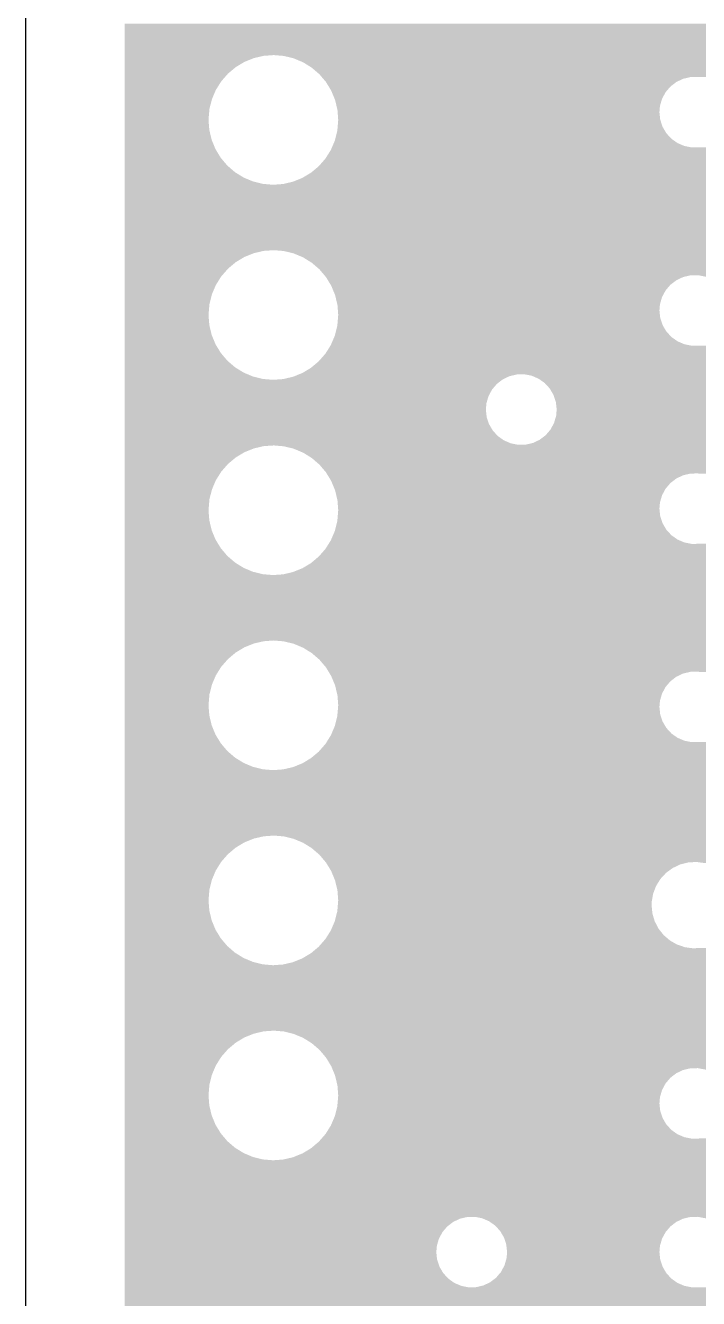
# Model space of a CAD drawing. Extents: x 295 to 953, y 10 to 290.
# Drawn here: x 522.48 to 541.44, y 144.25 to 180.13 of the extents above; entities that cross this region are included whole.
import ezdxf

# ---------------------------------------------------------------- set-up
doc = ezdxf.new("R2010")
doc.units = 0
doc.header["$LTSCALE"] = 5
doc.header["$MEASUREMENT"] = 0
doc.layers.add('PWR1', color=7, linetype='CONTINUOUS')

msp = doc.modelspace()

# ---------------------------------------------------------------- linework, layer by layer
at = {"layer": 'PWR1'}
msp.add_line((522.478, 271.397), (522.478, 75.599), dxfattribs=at)
for points in [[(525.272, 180.077), (525.272, 180.186), (570.534, 180.077), (570.534, 180.186)], [(525.272, 180.073), (525.272, 180.077), (553.787, 180.073), (553.998, 180.077)], [(525.272, 180.025), (525.272, 180.073), (553.582, 180.025), (553.787, 180.073)], [(525.272, 179.935), (525.272, 180.025), (553.391, 179.935), (553.582, 180.025)], [(525.272, 179.807), (525.272, 179.935), (553.224, 179.807), (553.391, 179.935)], [(525.272, 179.647), (525.272, 179.807), (553.087, 179.647), (553.224, 179.807)], [(525.272, 179.461), (525.272, 179.647), (552.987, 179.461), (553.087, 179.647)], [(525.272, 179.296), (525.272, 179.461), (552.939, 179.296), (552.987, 179.461)], [(525.272, 179.275), (525.272, 179.296), (529.189, 179.275), (529.474, 179.296)], [(525.272, 179.211), (525.272, 179.275), (528.911, 179.211), (529.189, 179.275)], [(525.272, 179.103), (525.272, 179.211), (528.646, 179.103), (528.911, 179.211)], [(525.272, 178.956), (525.272, 179.103), (528.402, 178.956), (528.646, 179.103)], [(529.759, 179.272), (529.474, 179.296), (552.932, 179.272), (552.939, 179.296)], [(529.812, 179.259), (529.759, 179.272), (552.928, 179.259), (552.932, 179.272)], [(530.036, 179.204), (529.812, 179.259), (552.923, 179.204), (552.928, 179.259)], [(530.299, 179.093), (530.036, 179.204), (552.913, 179.093), (552.923, 179.204)], [(530.315, 179.084), (530.299, 179.093), (552.913, 179.084), (552.913, 179.093)], [(530.542, 178.943), (530.315, 179.084), (552.928, 178.943), (552.913, 179.084)], [(525.272, 178.773), (525.272, 178.956), (528.183, 178.773), (528.402, 178.956)], [(525.272, 178.557), (525.272, 178.773), (527.995, 178.557), (528.183, 178.773)], [(530.622, 178.874), (530.542, 178.943), (552.935, 178.874), (552.928, 178.943)], [(530.759, 178.757), (530.622, 178.874), (552.973, 178.757), (552.935, 178.874)], [(530.824, 178.68), (530.759, 178.757), (552.999, 178.68), (552.973, 178.757)], [(525.272, 178.316), (525.272, 178.557), (527.843, 178.316), (527.995, 178.557)], [(530.827, 178.676), (530.824, 178.68), (541.214, 178.676), (541.425, 178.68)], [(530.868, 178.628), (530.827, 178.676), (541.009, 178.628), (541.214, 178.676)], [(530.944, 178.539), (530.868, 178.628), (540.819, 178.539), (541.009, 178.628)], [(530.944, 178.538), (530.944, 178.539), (540.818, 178.538), (540.819, 178.539)], [(531.022, 178.41), (530.944, 178.538), (540.651, 178.41), (540.818, 178.538)], [(531.092, 178.295), (531.022, 178.41), (540.552, 178.295), (540.651, 178.41)], [(541.458, 178.674), (541.425, 178.68), (553.001, 178.674), (552.999, 178.68)], [(525.272, 178.053), (525.272, 178.316), (527.731, 178.053), (527.843, 178.316)], [(525.272, 177.776), (525.272, 178.053), (527.661, 177.776), (527.731, 178.053)], [(531.111, 178.25), (531.092, 178.295), (540.514, 178.25), (540.552, 178.295)], [(531.187, 178.064), (531.111, 178.25), (540.414, 178.064), (540.514, 178.25)], [(531.201, 178.031), (531.187, 178.064), (540.404, 178.031), (540.414, 178.064)], [(531.242, 177.862), (531.201, 178.031), (540.355, 177.862), (540.404, 178.031)], [(525.272, 177.469), (525.272, 177.776), (527.635, 177.469), (527.661, 177.776)], [(531.268, 177.753), (531.242, 177.862), (540.345, 177.753), (540.355, 177.862)], [(531.273, 177.687), (531.268, 177.753), (540.34, 177.687), (540.345, 177.753)], [(531.289, 177.477), (531.273, 177.687), (540.362, 177.477), (540.34, 177.687)], [(525.272, 177.184), (525.272, 177.469), (527.658, 177.184), (527.635, 177.469)], [(531.264, 177.161), (531.274, 177.277), (540.495, 177.161), (540.428, 177.277)], [(531.274, 177.277), (531.29, 177.469), (540.428, 177.277), (540.365, 177.469)], [(531.29, 177.469), (531.289, 177.477), (540.365, 177.469), (540.362, 177.477)], [(525.272, 176.906), (525.272, 177.184), (527.724, 176.906), (527.658, 177.184)], [(531.194, 176.884), (531.208, 176.939), (540.754, 176.884), (540.677, 176.939)], [(531.208, 176.939), (531.247, 177.095), (540.677, 176.939), (540.534, 177.095)], [(531.247, 177.095), (531.264, 177.161), (540.534, 177.095), (540.495, 177.161)], [(525.272, 176.642), (525.272, 176.906), (527.833, 176.642), (527.724, 176.906)], [(525.272, 176.398), (525.272, 176.642), (527.982, 176.398), (527.833, 176.642)], [(530.93, 176.38), (531.082, 176.622), (570.534, 176.38), (570.534, 176.622)], [(531.082, 176.622), (531.112, 176.693), (570.534, 176.622), (570.534, 176.693)], [(531.112, 176.693), (531.13, 176.734), (541.249, 176.693), (541.042, 176.734)], [(531.13, 176.734), (531.165, 176.817), (541.042, 176.734), (540.849, 176.817)], [(531.165, 176.817), (531.194, 176.884), (540.849, 176.817), (540.754, 176.884)], [(541.249, 176.693), (541.46, 176.697), (570.534, 176.693), (570.534, 176.697)], [(525.272, 176.181), (525.272, 176.398), (528.166, 176.181), (527.982, 176.398)], [(530.742, 176.164), (530.93, 176.38), (570.534, 176.164), (570.534, 176.38)], [(525.272, 175.994), (525.272, 176.181), (528.383, 175.994), (528.166, 176.181)], [(525.272, 175.844), (525.272, 175.994), (528.626, 175.844), (528.383, 175.994)], [(525.272, 175.734), (525.272, 175.844), (528.889, 175.734), (528.626, 175.844)], [(530.279, 175.834), (530.524, 175.981), (570.534, 175.834), (570.534, 175.981)], [(530.524, 175.981), (530.742, 176.164), (570.534, 175.981), (570.534, 176.164)], [(525.272, 175.666), (525.272, 175.734), (529.167, 175.666), (528.889, 175.734)], [(525.272, 175.641), (525.272, 175.666), (529.451, 175.641), (529.167, 175.666)], [(525.272, 173.797), (525.272, 175.641), (570.534, 173.797), (570.534, 175.641)], [(529.451, 175.641), (529.736, 175.662), (570.534, 175.641), (570.534, 175.662)], [(529.736, 175.662), (530.014, 175.727), (570.534, 175.662), (570.534, 175.727)], [(530.014, 175.727), (530.279, 175.834), (570.534, 175.727), (570.534, 175.834)], [(525.272, 173.777), (525.272, 173.797), (529.189, 173.777), (529.474, 173.797)], [(525.272, 173.712), (525.272, 173.777), (528.911, 173.712), (529.189, 173.777)], [(525.272, 173.605), (525.272, 173.712), (528.646, 173.605), (528.911, 173.712)], [(529.759, 173.773), (529.474, 173.797), (570.534, 173.773), (570.534, 173.797)], [(530.036, 173.705), (529.759, 173.773), (570.534, 173.705), (570.534, 173.773)], [(530.299, 173.595), (530.036, 173.705), (570.534, 173.595), (570.534, 173.705)], [(525.272, 173.458), (525.272, 173.605), (528.402, 173.458), (528.646, 173.605)], [(525.272, 173.274), (525.272, 173.458), (528.183, 173.274), (528.402, 173.458)], [(530.542, 173.444), (530.299, 173.595), (570.534, 173.444), (570.534, 173.595)], [(530.759, 173.258), (530.542, 173.444), (570.534, 173.258), (570.534, 173.444)], [(525.272, 173.059), (525.272, 173.274), (527.995, 173.059), (528.183, 173.274)], [(525.272, 172.817), (525.272, 173.059), (527.843, 172.817), (527.995, 173.059)], [(530.9, 173.092), (530.759, 173.258), (570.534, 173.092), (570.534, 173.258)], [(530.903, 173.088), (530.9, 173.092), (541.214, 173.088), (541.425, 173.092)], [(530.943, 173.04), (530.903, 173.088), (541.009, 173.04), (541.214, 173.088)], [(530.998, 172.95), (530.944, 173.04), (540.818, 172.95), (541.009, 173.04)], [(541.632, 173.052), (541.425, 173.092), (570.534, 173.052), (570.534, 173.092)], [(525.272, 172.554), (525.272, 172.817), (527.731, 172.554), (527.843, 172.817)], [(531.077, 172.822), (530.998, 172.95), (540.651, 172.822), (540.818, 172.95)], [(531.092, 172.797), (531.077, 172.822), (540.629, 172.797), (540.651, 172.822)], [(531.148, 172.662), (531.092, 172.797), (540.514, 172.662), (540.629, 172.797)], [(531.201, 172.533), (531.148, 172.662), (540.444, 172.533), (540.514, 172.662)], [(525.272, 172.277), (525.272, 172.554), (527.661, 172.277), (527.731, 172.554)], [(525.272, 171.97), (525.272, 172.277), (527.635, 171.97), (527.661, 172.277)], [(531.215, 172.476), (531.201, 172.533), (540.414, 172.476), (540.444, 172.533)], [(531.263, 172.274), (531.215, 172.476), (540.355, 172.274), (540.414, 172.476)], [(531.268, 172.255), (531.263, 172.274), (540.353, 172.255), (540.355, 172.274)], [(531.28, 172.099), (531.268, 172.255), (540.34, 172.099), (540.353, 172.255)], [(525.272, 171.685), (525.272, 171.97), (527.658, 171.685), (527.635, 171.97)], [(531.29, 171.97), (531.28, 172.099), (540.353, 171.97), (540.34, 172.099)], [(531.283, 171.889), (531.29, 171.97), (540.362, 171.889), (540.353, 171.97)], [(525.272, 171.408), (525.272, 171.685), (527.724, 171.408), (527.658, 171.685)], [(531.224, 171.507), (531.264, 171.663), (540.534, 171.507), (540.443, 171.663)], [(531.264, 171.663), (531.266, 171.689), (540.443, 171.663), (540.428, 171.689)], [(531.266, 171.689), (531.283, 171.889), (540.428, 171.689), (540.362, 171.889)], [(525.272, 171.144), (525.272, 171.408), (527.833, 171.144), (527.724, 171.408)], [(531.091, 171.146), (531.127, 171.229), (541.042, 171.146), (540.849, 171.229)], [(531.127, 171.229), (531.179, 171.351), (540.849, 171.229), (540.677, 171.351)], [(531.179, 171.351), (531.194, 171.386), (540.677, 171.351), (540.645, 171.386)], [(531.194, 171.386), (531.224, 171.507), (540.645, 171.386), (540.534, 171.507)], [(525.272, 170.9), (525.272, 171.144), (527.982, 170.9), (527.833, 171.144)], [(525.272, 170.682), (525.272, 170.9), (528.166, 170.682), (527.982, 170.9)], [(530.774, 170.702), (530.926, 170.877), (552.913, 170.702), (552.928, 170.877)], [(530.926, 170.877), (530.93, 170.881), (552.928, 170.877), (552.929, 170.881)], [(530.93, 170.881), (531.054, 171.079), (552.929, 170.881), (552.987, 171.079)], [(531.054, 171.079), (531.07, 171.105), (552.987, 171.079), (553.001, 171.105)], [(531.07, 171.105), (531.082, 171.123), (541.249, 171.105), (541.157, 171.123)], [(531.082, 171.123), (531.091, 171.146), (541.157, 171.123), (541.042, 171.146)], [(541.249, 171.105), (541.46, 171.109), (553.001, 171.105), (553.003, 171.109)], [(525.272, 170.496), (525.272, 170.682), (528.383, 170.496), (528.166, 170.682)], [(525.272, 170.346), (525.272, 170.496), (528.626, 170.346), (528.383, 170.496)], [(530.279, 170.335), (530.524, 170.482), (552.986, 170.335), (552.938, 170.482)], [(530.524, 170.482), (530.535, 170.492), (552.938, 170.482), (552.935, 170.492)], [(530.535, 170.492), (530.742, 170.666), (552.935, 170.492), (552.916, 170.666)], [(530.742, 170.666), (530.774, 170.702), (552.916, 170.666), (552.913, 170.702)], [(525.272, 170.235), (525.272, 170.346), (528.889, 170.235), (528.626, 170.346)], [(525.272, 170.167), (525.272, 170.235), (529.167, 170.167), (528.889, 170.235)], [(525.272, 170.143), (525.272, 170.167), (529.451, 170.143), (529.167, 170.167)], [(525.272, 170.028), (525.272, 170.143), (535.761, 170.028), (535.911, 170.143)], [(529.451, 170.143), (529.639, 170.156), (535.911, 170.143), (535.929, 170.156)], [(529.639, 170.156), (529.736, 170.163), (535.929, 170.156), (535.943, 170.163)], [(529.736, 170.163), (530.014, 170.228), (535.943, 170.163), (536.08, 170.228)], [(530.014, 170.228), (530.06, 170.246), (536.08, 170.228), (536.119, 170.246)], [(530.06, 170.246), (530.178, 170.294), (536.119, 170.246), (536.325, 170.294)], [(530.178, 170.294), (530.187, 170.298), (536.325, 170.294), (536.535, 170.298)], [(530.187, 170.298), (530.279, 170.335), (552.999, 170.298), (552.986, 170.335)], [(536.569, 170.292), (536.535, 170.298), (553.001, 170.292), (552.999, 170.298)], [(536.742, 170.258), (536.569, 170.292), (553.021, 170.258), (553.001, 170.292)], [(536.936, 170.174), (536.742, 170.258), (553.069, 170.174), (553.021, 170.258)], [(537.027, 170.11), (536.936, 170.174), (553.107, 170.11), (553.069, 170.174)], [(537.108, 170.052), (537.027, 170.11), (553.16, 170.052), (553.107, 170.11)], [(525.272, 169.868), (525.272, 170.028), (535.624, 169.868), (535.761, 170.028)], [(525.272, 169.682), (525.272, 169.868), (535.524, 169.682), (535.624, 169.868)], [(537.198, 169.954), (537.108, 170.052), (553.25, 169.954), (553.16, 170.052)], [(537.25, 169.897), (537.198, 169.954), (553.331, 169.897), (553.25, 169.954)], [(537.288, 169.832), (537.25, 169.897), (553.422, 169.832), (553.331, 169.897)], [(537.337, 169.749), (537.288, 169.832), (553.615, 169.749), (553.422, 169.832)], [(537.357, 169.715), (537.337, 169.749), (553.789, 169.715), (553.615, 169.749)], [(525.272, 169.48), (525.272, 169.682), (535.466, 169.48), (535.524, 169.682)], [(525.272, 169.305), (525.272, 169.48), (535.45, 169.305), (535.466, 169.48)], [(537.359, 169.708), (537.357, 169.715), (553.822, 169.708), (553.789, 169.715)], [(537.423, 169.514), (537.359, 169.708), (570.534, 169.514), (570.534, 169.708)], [(537.445, 169.305), (537.423, 169.514), (570.534, 169.305), (570.534, 169.514)], [(525.272, 169.095), (525.272, 169.305), (535.472, 169.095), (535.45, 169.305)], [(525.272, 168.895), (525.272, 169.095), (535.538, 168.895), (535.472, 169.095)], [(537.371, 168.927), (537.43, 169.13), (570.534, 168.927), (570.534, 169.13)], [(537.43, 169.13), (537.445, 169.305), (570.534, 169.13), (570.534, 169.305)], [(525.272, 168.713), (525.272, 168.895), (535.645, 168.713), (535.538, 168.895)], [(525.272, 168.557), (525.272, 168.713), (535.787, 168.557), (535.645, 168.713)], [(537.177, 168.631), (537.271, 168.741), (545.54, 168.631), (545.684, 168.741)], [(537.271, 168.741), (537.28, 168.759), (545.684, 168.741), (545.708, 168.759)], [(537.28, 168.759), (537.329, 168.849), (545.708, 168.759), (545.898, 168.849)], [(537.329, 168.849), (537.355, 168.897), (545.898, 168.849), (546.104, 168.897)], [(537.355, 168.897), (537.357, 168.901), (546.104, 168.897), (546.314, 168.901)], [(537.357, 168.901), (537.371, 168.927), (570.534, 168.901), (570.534, 168.927)], [(525.272, 168.435), (525.272, 168.557), (535.959, 168.435), (535.787, 168.557)], [(525.272, 168.352), (525.272, 168.435), (536.153, 168.352), (535.959, 168.435)], [(525.272, 168.311), (525.272, 168.352), (536.36, 168.311), (536.153, 168.352)], [(525.272, 168.293), (525.272, 168.311), (545.308, 168.293), (545.317, 168.311)], [(536.36, 168.311), (536.571, 168.315), (545.317, 168.311), (545.319, 168.315)], [(536.571, 168.315), (536.776, 168.363), (545.319, 168.315), (545.345, 168.363)], [(536.776, 168.363), (536.967, 168.453), (545.345, 168.363), (545.394, 168.453)], [(536.967, 168.453), (536.99, 168.471), (545.394, 168.453), (545.403, 168.471)], [(536.99, 168.471), (537.134, 168.581), (545.403, 168.471), (545.497, 168.581)], [(537.134, 168.581), (537.177, 168.631), (545.497, 168.581), (545.54, 168.631)], [(525.272, 168.273), (525.272, 168.293), (529.189, 168.273), (529.474, 168.293)], [(525.272, 168.208), (525.272, 168.273), (528.911, 168.208), (529.189, 168.273)], [(525.272, 168.101), (525.272, 168.208), (528.646, 168.101), (528.911, 168.208)], [(525.272, 167.954), (525.272, 168.101), (528.402, 167.954), (528.646, 168.101)], [(525.272, 167.77), (525.272, 167.954), (528.183, 167.77), (528.402, 167.954)], [(529.568, 168.285), (529.474, 168.293), (545.303, 168.285), (545.308, 168.293)], [(529.759, 168.269), (529.568, 168.285), (545.299, 168.269), (545.303, 168.285)], [(530.036, 168.201), (529.759, 168.269), (545.279, 168.201), (545.299, 168.269)], [(530.299, 168.09), (530.036, 168.201), (545.247, 168.09), (545.279, 168.201)], [(530.312, 168.083), (530.299, 168.09), (545.245, 168.083), (545.247, 168.09)], [(530.542, 167.94), (530.312, 168.083), (545.232, 167.94), (545.245, 168.083)], [(525.272, 167.555), (525.272, 167.77), (527.995, 167.555), (528.183, 167.77)], [(530.58, 167.908), (530.542, 167.94), (545.229, 167.908), (545.232, 167.94)], [(530.759, 167.754), (530.58, 167.908), (545.245, 167.754), (545.229, 167.908)], [(530.806, 167.698), (530.759, 167.754), (545.251, 167.698), (545.245, 167.754)], [(530.944, 167.536), (530.806, 167.698), (545.305, 167.536), (545.251, 167.698)], [(525.272, 167.313), (525.272, 167.555), (527.843, 167.313), (527.995, 167.555)], [(525.272, 167.05), (525.272, 167.313), (527.731, 167.05), (527.843, 167.313)], [(530.963, 167.504), (530.944, 167.536), (545.315, 167.504), (545.305, 167.536)], [(530.965, 167.5), (530.963, 167.504), (541.214, 167.5), (541.425, 167.504)], [(530.995, 167.452), (530.965, 167.5), (541.009, 167.452), (541.214, 167.5)], [(531.05, 167.362), (530.995, 167.452), (540.818, 167.362), (541.009, 167.452)], [(531.092, 167.292), (531.05, 167.362), (540.727, 167.292), (540.818, 167.362)], [(531.116, 167.234), (531.092, 167.292), (540.651, 167.234), (540.727, 167.292)], [(531.182, 167.074), (531.116, 167.234), (540.514, 167.074), (540.651, 167.234)], [(541.458, 167.498), (541.425, 167.504), (545.317, 167.498), (545.315, 167.504)], [(525.272, 166.773), (525.272, 167.05), (527.661, 166.773), (527.731, 167.05)], [(531.201, 167.028), (531.182, 167.074), (540.489, 167.028), (540.514, 167.074)], [(531.235, 166.888), (531.201, 167.028), (540.414, 166.888), (540.489, 167.028)], [(531.268, 166.751), (531.235, 166.888), (540.374, 166.751), (540.414, 166.888)], [(525.272, 166.466), (525.272, 166.773), (527.635, 166.466), (527.661, 166.773)], [(531.273, 166.686), (531.268, 166.751), (540.355, 166.686), (540.374, 166.751)], [(531.286, 166.511), (531.273, 166.686), (540.34, 166.511), (540.355, 166.686)], [(531.29, 166.466), (531.286, 166.511), (540.344, 166.466), (540.34, 166.511)], [(525.272, 166.181), (525.272, 166.466), (527.658, 166.181), (527.635, 166.466)], [(525.272, 165.903), (525.272, 166.181), (527.724, 165.903), (527.658, 166.181)], [(531.249, 166.101), (531.264, 166.159), (540.428, 166.101), (540.409, 166.159)], [(531.264, 166.159), (531.276, 166.301), (540.409, 166.159), (540.362, 166.301)], [(531.276, 166.301), (531.29, 166.466), (540.362, 166.301), (540.344, 166.466)], [(525.272, 165.639), (525.272, 165.903), (527.833, 165.639), (527.724, 165.903)], [(531.143, 165.763), (531.194, 165.882), (540.677, 165.763), (540.568, 165.882)], [(531.194, 165.882), (531.203, 165.919), (540.568, 165.882), (540.534, 165.919)], [(531.203, 165.919), (531.249, 166.101), (540.534, 165.919), (540.428, 166.101)], [(525.272, 165.396), (525.272, 165.639), (527.982, 165.396), (527.833, 165.639)], [(530.93, 165.377), (531.018, 165.517), (570.534, 165.377), (570.534, 165.517)], [(531.018, 165.517), (531.043, 165.558), (541.249, 165.517), (541.042, 165.558)], [(531.043, 165.558), (531.082, 165.619), (541.042, 165.558), (540.9, 165.619)], [(531.082, 165.619), (531.091, 165.641), (540.9, 165.619), (540.849, 165.641)], [(531.091, 165.641), (531.143, 165.763), (540.849, 165.641), (540.677, 165.763)], [(541.249, 165.517), (541.46, 165.521), (570.534, 165.517), (570.534, 165.521)], [(525.272, 165.178), (525.272, 165.396), (528.166, 165.178), (527.982, 165.396)], [(525.272, 164.992), (525.272, 165.178), (528.383, 164.992), (528.166, 165.178)], [(530.524, 164.978), (530.742, 165.162), (570.534, 164.978), (570.534, 165.162)], [(530.742, 165.162), (530.93, 165.377), (570.534, 165.162), (570.534, 165.377)], [(525.272, 164.841), (525.272, 164.992), (528.626, 164.841), (528.383, 164.992)], [(525.272, 164.731), (525.272, 164.841), (528.889, 164.731), (528.626, 164.841)], [(525.272, 164.663), (525.272, 164.731), (529.167, 164.663), (528.889, 164.731)], [(529.736, 164.659), (530.014, 164.724), (570.534, 164.659), (570.534, 164.724)], [(530.014, 164.724), (530.279, 164.831), (570.534, 164.724), (570.534, 164.831)], [(530.279, 164.831), (530.524, 164.978), (570.534, 164.831), (570.534, 164.978)], [(525.272, 164.639), (525.272, 164.663), (529.451, 164.639), (529.167, 164.663)], [(525.272, 163.313), (525.272, 164.639), (570.534, 163.313), (570.534, 164.639)], [(529.451, 164.639), (529.736, 164.659), (570.534, 164.639), (570.534, 164.659)], [(525.272, 163.309), (525.272, 163.313), (553.787, 163.309), (553.998, 163.313)], [(525.272, 163.261), (525.272, 163.309), (553.582, 163.261), (553.787, 163.309)], [(525.272, 163.171), (525.272, 163.261), (553.391, 163.171), (553.582, 163.261)], [(525.272, 163.043), (525.272, 163.171), (553.224, 163.043), (553.391, 163.171)], [(525.272, 162.883), (525.272, 163.043), (553.087, 162.883), (553.224, 163.043)], [(525.272, 162.795), (525.272, 162.883), (553.039, 162.795), (553.087, 162.883)], [(525.272, 162.774), (525.272, 162.795), (529.189, 162.774), (529.474, 162.795)], [(525.272, 162.709), (525.272, 162.774), (528.911, 162.709), (529.189, 162.774)], [(525.272, 162.602), (525.272, 162.709), (528.646, 162.602), (528.911, 162.709)], [(525.272, 162.455), (525.272, 162.602), (528.402, 162.455), (528.646, 162.602)], [(529.759, 162.77), (529.474, 162.795), (553.026, 162.77), (553.039, 162.795)], [(530.036, 162.702), (529.759, 162.77), (552.99, 162.702), (553.026, 162.77)], [(530.048, 162.697), (530.036, 162.702), (552.987, 162.697), (552.99, 162.702)], [(530.299, 162.592), (530.048, 162.697), (552.956, 162.592), (552.987, 162.697)], [(530.456, 162.495), (530.299, 162.592), (552.928, 162.495), (552.956, 162.592)], [(525.272, 162.271), (525.272, 162.455), (528.183, 162.271), (528.402, 162.455)], [(525.272, 162.056), (525.272, 162.271), (527.995, 162.056), (528.183, 162.271)], [(530.542, 162.442), (530.456, 162.495), (552.923, 162.442), (552.928, 162.495)], [(530.684, 162.32), (530.542, 162.442), (552.913, 162.32), (552.923, 162.442)], [(530.759, 162.255), (530.684, 162.32), (552.919, 162.255), (552.913, 162.32)], [(530.882, 162.11), (530.759, 162.255), (552.935, 162.11), (552.919, 162.255)], [(525.272, 161.814), (525.272, 162.056), (527.843, 161.814), (527.995, 162.056)], [(530.944, 162.038), (530.882, 162.11), (552.959, 162.038), (552.935, 162.11)], [(531.018, 161.916), (530.944, 162.038), (552.999, 161.916), (552.959, 162.038)], [(531.02, 161.912), (531.018, 161.916), (541.214, 161.912), (541.425, 161.916)], [(531.049, 161.864), (531.02, 161.912), (541.009, 161.864), (541.214, 161.912)], [(531.092, 161.794), (531.049, 161.864), (540.859, 161.794), (541.009, 161.864)], [(541.458, 161.91), (541.425, 161.916), (553.001, 161.91), (552.999, 161.916)], [(525.272, 161.552), (525.272, 161.814), (527.731, 161.552), (527.843, 161.814)], [(525.272, 161.275), (525.272, 161.552), (527.661, 161.275), (527.731, 161.552)], [(531.1, 161.774), (531.092, 161.794), (540.818, 161.774), (540.859, 161.794)], [(531.153, 161.646), (531.1, 161.774), (540.651, 161.646), (540.818, 161.774)], [(531.201, 161.53), (531.153, 161.646), (540.551, 161.53), (540.651, 161.646)], [(531.212, 161.486), (531.201, 161.53), (540.514, 161.486), (540.551, 161.53)], [(531.256, 161.3), (531.212, 161.486), (540.414, 161.3), (540.514, 161.486)], [(525.272, 160.967), (525.272, 161.275), (527.635, 160.967), (527.661, 161.275)], [(531.268, 161.252), (531.256, 161.3), (540.4, 161.252), (540.414, 161.3)], [(531.28, 161.098), (531.268, 161.252), (540.355, 161.098), (540.4, 161.252)], [(525.272, 160.683), (525.272, 160.967), (527.658, 160.683), (527.635, 160.967)], [(531.268, 160.713), (531.286, 160.923), (540.362, 160.713), (540.34, 160.923)], [(531.29, 160.967), (531.28, 161.098), (540.344, 160.967), (540.355, 161.098)], [(531.286, 160.923), (531.29, 160.967), (540.34, 160.923), (540.344, 160.967)], [(525.272, 160.405), (525.272, 160.683), (527.724, 160.405), (527.658, 160.683)], [(531.194, 160.383), (531.227, 160.513), (540.504, 160.383), (540.428, 160.513)], [(531.227, 160.513), (531.264, 160.66), (540.428, 160.513), (540.379, 160.66)], [(531.264, 160.66), (531.268, 160.713), (540.379, 160.66), (540.362, 160.713)], [(525.272, 160.141), (525.272, 160.405), (527.833, 160.141), (527.724, 160.405)], [(525.272, 159.897), (525.272, 160.141), (527.982, 159.897), (527.833, 160.141)], [(530.987, 159.97), (531.039, 160.053), (541.042, 159.97), (540.849, 160.053)], [(531.039, 160.053), (531.082, 160.12), (540.849, 160.053), (540.754, 160.12)], [(531.082, 160.12), (531.105, 160.175), (540.754, 160.12), (540.677, 160.175)], [(531.105, 160.175), (531.171, 160.331), (540.677, 160.175), (540.534, 160.331)], [(531.171, 160.331), (531.194, 160.383), (540.534, 160.331), (540.504, 160.383)], [(525.272, 159.679), (525.272, 159.897), (528.166, 159.679), (527.982, 159.897)], [(530.742, 159.663), (530.93, 159.878), (570.534, 159.663), (570.534, 159.878)], [(530.93, 159.878), (530.962, 159.929), (570.534, 159.878), (570.534, 159.929)], [(530.962, 159.929), (530.987, 159.97), (541.249, 159.929), (541.042, 159.97)], [(541.249, 159.929), (541.46, 159.933), (570.534, 159.929), (570.534, 159.933)], [(525.272, 159.493), (525.272, 159.679), (528.383, 159.493), (528.166, 159.679)], [(525.272, 159.343), (525.272, 159.493), (528.626, 159.343), (528.383, 159.493)], [(525.272, 159.232), (525.272, 159.343), (528.889, 159.232), (528.626, 159.343)], [(530.014, 159.225), (530.279, 159.332), (570.534, 159.225), (570.534, 159.332)], [(530.279, 159.332), (530.524, 159.48), (570.534, 159.332), (570.534, 159.48)], [(530.524, 159.48), (530.742, 159.663), (570.534, 159.48), (570.534, 159.663)], [(525.272, 159.164), (525.272, 159.232), (529.167, 159.164), (528.889, 159.232)], [(525.272, 159.14), (525.272, 159.164), (529.451, 159.14), (529.167, 159.164)], [(525.272, 158.647), (525.272, 159.14), (570.534, 158.647), (570.534, 159.14)], [(529.451, 159.14), (529.736, 159.161), (570.534, 159.14), (570.534, 159.161)], [(529.736, 159.161), (530.014, 159.225), (570.534, 159.161), (570.534, 159.225)], [(525.272, 158.634), (525.272, 158.647), (564.201, 158.634), (564.433, 158.647)], [(525.272, 158.576), (525.272, 158.634), (563.975, 158.576), (564.201, 158.634)], [(525.272, 158.477), (525.272, 158.576), (563.764, 158.477), (563.975, 158.576)], [(525.272, 158.339), (525.272, 158.477), (563.576, 158.339), (563.764, 158.477)], [(525.272, 158.168), (525.272, 158.339), (563.418, 158.168), (563.576, 158.339)], [(525.272, 157.969), (525.272, 158.168), (563.295, 157.969), (563.418, 158.168)], [(525.272, 157.752), (525.272, 157.969), (563.213, 157.752), (563.295, 157.969)], [(525.272, 157.522), (525.272, 157.752), (563.173, 157.522), (563.213, 157.752)], [(525.272, 157.43), (525.272, 157.522), (563.169, 157.43), (563.173, 157.522)], [(525.272, 157.296), (525.272, 157.43), (563.182, 157.296), (563.169, 157.43)], [(525.272, 157.275), (525.272, 157.296), (529.189, 157.275), (529.474, 157.296)], [(525.272, 157.211), (525.272, 157.275), (528.911, 157.211), (529.189, 157.275)], [(525.272, 157.104), (525.272, 157.211), (528.646, 157.104), (528.911, 157.211)], [(529.759, 157.272), (529.474, 157.296), (563.185, 157.272), (563.182, 157.296)], [(530.036, 157.204), (529.759, 157.272), (563.191, 157.204), (563.185, 157.272)], [(530.049, 157.198), (530.036, 157.204), (563.192, 157.198), (563.191, 157.204)], [(530.299, 157.093), (530.049, 157.198), (563.223, 157.093), (563.192, 157.198)], [(525.272, 156.956), (525.272, 157.104), (528.402, 156.956), (528.646, 157.104)], [(525.272, 156.773), (525.272, 156.956), (528.183, 156.773), (528.402, 156.956)], [(530.491, 156.975), (530.299, 157.093), (563.258, 156.975), (563.223, 157.093)], [(530.542, 156.943), (530.491, 156.975), (563.274, 156.943), (563.258, 156.975)], [(530.746, 156.768), (530.542, 156.943), (563.365, 156.768), (563.274, 156.943)], [(525.272, 156.558), (525.272, 156.773), (527.995, 156.558), (528.183, 156.773)], [(525.272, 156.316), (525.272, 156.558), (527.843, 156.316), (527.995, 156.558)], [(530.759, 156.757), (530.746, 156.768), (563.374, 156.757), (563.365, 156.768)], [(530.904, 156.585), (530.759, 156.757), (563.51, 156.585), (563.374, 156.757)], [(530.933, 156.552), (530.904, 156.585), (563.549, 156.552), (563.51, 156.585)], [(530.944, 156.539), (530.933, 156.552), (541.162, 156.539), (541.383, 156.552)], [(530.944, 156.538), (530.944, 156.539), (541.15, 156.538), (541.162, 156.539)], [(530.979, 156.481), (530.944, 156.538), (540.924, 156.481), (541.15, 156.538)], [(531.04, 156.381), (530.979, 156.481), (540.714, 156.381), (540.924, 156.481)], [(541.614, 156.521), (541.383, 156.552), (563.585, 156.521), (563.549, 156.552)], [(525.272, 156.053), (525.272, 156.316), (527.731, 156.053), (527.843, 156.316)], [(531.092, 156.295), (531.04, 156.381), (540.596, 156.295), (540.714, 156.381)], [(531.114, 156.243), (531.092, 156.295), (540.526, 156.243), (540.596, 156.295)], [(531.184, 156.072), (531.114, 156.243), (540.367, 156.072), (540.526, 156.243)], [(525.272, 155.776), (525.272, 156.053), (527.661, 155.776), (527.731, 156.053)], [(525.272, 155.469), (525.272, 155.776), (527.635, 155.469), (527.661, 155.776)], [(531.201, 156.031), (531.184, 156.072), (540.342, 156.031), (540.367, 156.072)], [(531.239, 155.874), (531.201, 156.031), (540.245, 155.874), (540.342, 156.031)], [(531.268, 155.753), (531.239, 155.874), (540.199, 155.753), (540.245, 155.874)], [(531.275, 155.656), (531.268, 155.753), (540.162, 155.656), (540.199, 155.753)], [(525.272, 155.184), (525.272, 155.469), (527.658, 155.184), (527.635, 155.469)], [(531.29, 155.469), (531.275, 155.656), (540.13, 155.469), (540.162, 155.656)], [(531.278, 155.335), (531.286, 155.426), (540.119, 155.335), (540.122, 155.426)], [(531.286, 155.426), (531.29, 155.469), (540.122, 155.426), (540.13, 155.469)], [(525.272, 154.906), (525.272, 155.184), (527.724, 154.906), (527.658, 155.184)], [(531.194, 154.884), (531.249, 155.103), (540.206, 154.884), (540.141, 155.103)], [(531.249, 155.103), (531.264, 155.161), (540.141, 155.103), (540.136, 155.161)], [(531.264, 155.161), (531.278, 155.335), (540.136, 155.161), (540.119, 155.335)], [(525.272, 154.642), (525.272, 154.906), (527.833, 154.642), (527.724, 154.906)], [(531.082, 154.622), (531.103, 154.672), (540.355, 154.622), (540.315, 154.672)], [(531.103, 154.672), (531.192, 154.879), (540.315, 154.672), (540.207, 154.879)], [(531.192, 154.879), (531.194, 154.884), (540.207, 154.879), (540.206, 154.884)], [(525.272, 154.398), (525.272, 154.642), (527.982, 154.398), (527.833, 154.642)], [(525.272, 154.181), (525.272, 154.398), (528.166, 154.181), (527.982, 154.398)], [(530.793, 154.223), (530.893, 154.338), (540.839, 154.223), (540.637, 154.338)], [(530.893, 154.338), (530.93, 154.38), (540.637, 154.338), (540.588, 154.38)], [(530.93, 154.38), (530.999, 154.49), (540.588, 154.38), (540.46, 154.49)], [(530.999, 154.49), (531.082, 154.622), (540.46, 154.49), (540.355, 154.622)], [(525.272, 153.994), (525.272, 154.181), (528.383, 153.994), (528.166, 154.181)], [(525.272, 153.844), (525.272, 153.994), (528.626, 153.844), (528.383, 153.994)], [(530.324, 153.861), (530.524, 153.981), (571.1, 153.861), (571.034, 153.981)], [(530.524, 153.981), (530.582, 154.03), (571.034, 153.981), (571.006, 154.03)], [(530.582, 154.03), (530.686, 154.117), (571.006, 154.03), (570.97, 154.117)], [(530.686, 154.117), (530.723, 154.148), (541.291, 154.117), (541.06, 154.148)], [(530.723, 154.148), (530.742, 154.165), (541.06, 154.148), (541.012, 154.165)], [(530.742, 154.165), (530.793, 154.223), (541.012, 154.165), (540.839, 154.223)], [(541.291, 154.117), (541.524, 154.131), (570.97, 154.117), (570.964, 154.131)], [(525.272, 153.734), (525.272, 153.844), (528.889, 153.734), (528.626, 153.844)], [(525.272, 153.666), (525.272, 153.734), (529.167, 153.666), (528.889, 153.734)], [(525.272, 153.641), (525.272, 153.666), (529.451, 153.641), (529.167, 153.666)], [(525.272, 153.609), (525.272, 153.641), (571.39, 153.609), (571.343, 153.641)], [(525.272, 153.578), (525.272, 153.609), (571.457, 153.578), (571.39, 153.609)], [(529.451, 153.641), (529.736, 153.662), (571.343, 153.641), (571.313, 153.662)], [(529.736, 153.662), (529.979, 153.718), (571.313, 153.662), (571.231, 153.718)], [(529.979, 153.718), (530.014, 153.727), (571.231, 153.718), (571.223, 153.727)], [(530.014, 153.727), (530.279, 153.834), (571.223, 153.727), (571.125, 153.834)], [(530.279, 153.834), (530.324, 153.861), (571.125, 153.834), (571.1, 153.861)], [(525.272, 153.164), (525.272, 153.578), (572.446, 153.164), (571.457, 153.578)], [(525.272, 153.111), (525.272, 153.164), (572.632, 153.111), (572.446, 153.164)], [(525.272, 153.099), (525.272, 153.111), (572.77, 153.099), (572.632, 153.111)], [(525.272, 152.882), (525.272, 153.099), (623.988, 152.882), (624.074, 153.099)], [(525.272, 152.653), (525.272, 152.882), (623.944, 152.653), (623.988, 152.882)], [(525.272, 152.541), (525.272, 152.653), (623.939, 152.541), (623.944, 152.653)], [(525.272, 152.309), (525.272, 152.541), (623.961, 152.309), (623.939, 152.541)], [(525.272, 152.085), (525.272, 152.309), (624.027, 152.085), (623.961, 152.309)], [(525.272, 151.878), (525.272, 152.085), (624.135, 151.878), (624.027, 152.085)], [(525.272, 151.797), (525.272, 151.878), (624.199, 151.797), (624.135, 151.878)], [(525.272, 151.777), (525.272, 151.797), (529.189, 151.777), (529.474, 151.797)], [(529.759, 151.773), (529.474, 151.797), (624.218, 151.773), (624.199, 151.797)], [(525.272, 151.712), (525.272, 151.777), (528.911, 151.712), (529.189, 151.777)], [(525.272, 151.605), (525.272, 151.712), (528.646, 151.605), (528.911, 151.712)], [(525.272, 151.458), (525.272, 151.605), (528.402, 151.458), (528.646, 151.605)], [(525.272, 151.274), (525.272, 151.458), (528.183, 151.274), (528.402, 151.458)], [(530.036, 151.705), (529.759, 151.773), (624.272, 151.705), (624.218, 151.773)], [(530.059, 151.696), (530.036, 151.705), (624.28, 151.696), (624.272, 151.705)], [(530.138, 151.662), (530.059, 151.696), (624.318, 151.662), (624.28, 151.696)], [(530.17, 151.649), (530.138, 151.662), (592.839, 151.649), (593.072, 151.662)], [(530.299, 151.595), (530.17, 151.649), (592.626, 151.595), (592.839, 151.649)], [(530.305, 151.591), (530.299, 151.595), (592.613, 151.591), (592.626, 151.595)], [(530.466, 151.492), (530.305, 151.591), (592.403, 151.492), (592.613, 151.591)], [(530.542, 151.444), (530.466, 151.492), (592.338, 151.444), (592.403, 151.492)], [(530.647, 151.354), (530.542, 151.444), (592.215, 151.354), (592.338, 151.444)], [(525.272, 151.059), (525.272, 151.274), (527.995, 151.059), (528.183, 151.274)], [(530.759, 151.258), (530.647, 151.354), (592.126, 151.258), (592.215, 151.354)], [(530.823, 151.183), (530.759, 151.258), (592.056, 151.183), (592.126, 151.258)], [(530.944, 151.04), (530.823, 151.183), (591.968, 151.04), (592.056, 151.183)], [(525.272, 150.817), (525.272, 151.059), (527.843, 150.817), (527.995, 151.059)], [(525.272, 150.554), (525.272, 150.817), (527.731, 150.554), (527.843, 150.817)], [(530.978, 150.984), (530.944, 151.04), (591.934, 150.984), (591.968, 151.04)], [(530.99, 150.964), (530.978, 150.984), (591.926, 150.964), (591.934, 150.984)], [(530.998, 150.95), (530.99, 150.964), (557.914, 150.95), (558.147, 150.964)], [(531.034, 150.893), (530.998, 150.95), (557.688, 150.893), (557.914, 150.95)], [(531.092, 150.797), (531.034, 150.893), (557.485, 150.797), (557.688, 150.893)], [(531.094, 150.793), (531.092, 150.797), (557.478, 150.793), (557.485, 150.797)], [(531.116, 150.74), (531.094, 150.793), (557.405, 150.74), (557.478, 150.793)], [(531.117, 150.736), (531.116, 150.74), (541.214, 150.736), (541.425, 150.74)], [(531.137, 150.688), (531.117, 150.736), (541.009, 150.688), (541.214, 150.736)], [(541.632, 150.7), (541.425, 150.74), (557.35, 150.7), (557.405, 150.74)], [(525.272, 150.277), (525.272, 150.554), (527.661, 150.277), (527.731, 150.554)], [(531.174, 150.598), (531.137, 150.688), (540.818, 150.598), (541.009, 150.688)], [(531.201, 150.533), (531.174, 150.598), (540.732, 150.533), (540.818, 150.598)], [(531.216, 150.47), (531.201, 150.533), (540.651, 150.47), (540.732, 150.533)], [(531.254, 150.31), (531.216, 150.47), (540.514, 150.31), (540.651, 150.47)], [(525.272, 149.97), (525.272, 150.277), (527.635, 149.97), (527.661, 150.277)], [(531.268, 150.255), (531.254, 150.31), (540.484, 150.255), (540.514, 150.31)], [(531.278, 150.124), (531.268, 150.255), (540.414, 150.124), (540.484, 150.255)], [(531.29, 149.97), (531.278, 150.124), (540.369, 149.97), (540.414, 150.124)], [(525.272, 149.685), (525.272, 149.97), (527.658, 149.685), (527.635, 149.97)], [(525.272, 149.408), (525.272, 149.685), (527.724, 149.408), (527.658, 149.685)], [(531.232, 149.537), (531.264, 149.663), (540.362, 149.537), (540.349, 149.663)], [(531.264, 149.663), (531.271, 149.747), (540.349, 149.663), (540.34, 149.747)], [(531.271, 149.747), (531.286, 149.922), (540.34, 149.747), (540.355, 149.922)], [(531.286, 149.922), (531.29, 149.97), (540.355, 149.922), (540.369, 149.97)], [(525.272, 149.144), (525.272, 149.408), (527.833, 149.144), (527.724, 149.408)], [(531.095, 149.155), (531.173, 149.337), (540.534, 149.155), (540.428, 149.337)], [(531.173, 149.337), (531.194, 149.386), (540.428, 149.337), (540.412, 149.386)], [(531.194, 149.386), (531.232, 149.537), (540.412, 149.386), (540.362, 149.537)], [(525.272, 148.9), (525.272, 149.144), (527.982, 148.9), (527.833, 149.144)], [(530.93, 148.881), (531.004, 148.999), (540.842, 148.881), (540.677, 148.999)], [(531.004, 148.999), (531.082, 149.123), (540.677, 148.999), (540.563, 149.123)], [(531.082, 149.123), (531.095, 149.155), (540.563, 149.123), (540.534, 149.155)], [(525.272, 148.682), (525.272, 148.9), (528.166, 148.682), (527.982, 148.9)], [(525.272, 148.496), (525.272, 148.682), (528.383, 148.496), (528.166, 148.682)], [(530.616, 148.56), (530.705, 148.635), (557.824, 148.56), (557.603, 148.635)], [(530.705, 148.635), (530.742, 148.666), (557.603, 148.635), (557.548, 148.666)], [(530.742, 148.666), (530.816, 148.75), (557.548, 148.666), (557.401, 148.75)], [(530.816, 148.75), (530.818, 148.753), (557.401, 148.75), (557.397, 148.753)], [(530.818, 148.753), (530.854, 148.794), (541.249, 148.753), (541.042, 148.794)], [(530.854, 148.794), (530.926, 148.877), (541.042, 148.794), (540.849, 148.877)], [(530.926, 148.877), (530.93, 148.881), (540.849, 148.877), (540.842, 148.881)], [(541.249, 148.753), (541.46, 148.757), (557.397, 148.753), (557.393, 148.757)], [(525.272, 148.346), (525.272, 148.496), (528.626, 148.346), (528.383, 148.496)], [(525.272, 148.235), (525.272, 148.346), (528.889, 148.235), (528.626, 148.346)], [(525.272, 148.167), (525.272, 148.235), (529.167, 148.167), (528.889, 148.235)], [(529.736, 148.163), (530.014, 148.228), (658.545, 148.163), (658.545, 148.228)], [(530.014, 148.228), (530.279, 148.335), (658.545, 148.228), (658.545, 148.335)], [(530.279, 148.335), (530.524, 148.482), (658.545, 148.335), (658.545, 148.482)], [(530.524, 148.482), (530.579, 148.529), (658.545, 148.482), (658.545, 148.529)], [(530.579, 148.529), (530.616, 148.56), (558.055, 148.529), (557.824, 148.56)], [(525.272, 148.143), (525.272, 148.167), (529.451, 148.143), (529.167, 148.167)], [(525.272, 146.549), (525.272, 148.143), (658.545, 146.549), (658.545, 148.143)], [(529.451, 148.143), (529.736, 148.163), (658.545, 148.143), (658.545, 148.163)], [(525.272, 146.545), (525.272, 146.549), (534.928, 146.545), (535.138, 146.549)], [(525.272, 146.497), (525.272, 146.545), (534.722, 146.497), (534.928, 146.545)], [(525.272, 146.407), (525.272, 146.497), (534.532, 146.407), (534.722, 146.497)], [(535.157, 146.545), (535.138, 146.549), (541.214, 146.545), (541.425, 146.549)], [(535.345, 146.509), (535.157, 146.545), (541.056, 146.509), (541.214, 146.545)], [(535.371, 146.497), (535.345, 146.509), (541.009, 146.497), (541.056, 146.509)], [(535.539, 146.425), (535.371, 146.497), (540.856, 146.425), (541.009, 146.497)], [(535.564, 146.407), (535.539, 146.425), (540.818, 146.407), (540.856, 146.425)], [(541.632, 146.509), (541.425, 146.549), (658.545, 146.509), (658.545, 146.549)], [(525.272, 146.279), (525.272, 146.407), (534.364, 146.279), (534.532, 146.407)], [(525.272, 146.119), (525.272, 146.279), (534.227, 146.119), (534.364, 146.279)], [(525.272, 145.933), (525.272, 146.119), (534.127, 145.933), (534.227, 146.119)], [(535.711, 146.303), (535.564, 146.407), (540.682, 146.303), (540.818, 146.407)], [(535.733, 146.279), (535.711, 146.303), (540.651, 146.279), (540.682, 146.303)], [(535.853, 146.148), (535.733, 146.279), (540.538, 146.148), (540.651, 146.279)], [(535.87, 146.119), (535.853, 146.148), (540.514, 146.119), (540.538, 146.148)], [(535.96, 145.966), (535.87, 146.119), (540.431, 145.966), (540.514, 146.119)], [(525.272, 145.731), (525.272, 145.933), (534.069, 145.731), (534.127, 145.933)], [(525.272, 145.556), (525.272, 145.731), (534.053, 145.556), (534.069, 145.731)], [(535.971, 145.933), (535.96, 145.966), (540.414, 145.933), (540.431, 145.966)], [(536.026, 145.765), (535.971, 145.933), (540.365, 145.765), (540.414, 145.933)], [(536.029, 145.731), (536.026, 145.765), (540.355, 145.731), (540.365, 145.765)], [(536.048, 145.556), (536.029, 145.731), (540.34, 145.556), (540.355, 145.731)], [(525.272, 145.346), (525.272, 145.556), (534.075, 145.346), (534.053, 145.556)], [(525.272, 145.146), (525.272, 145.346), (534.141, 145.146), (534.075, 145.346)], [(535.974, 145.178), (536.022, 145.346), (540.417, 145.178), (540.362, 145.346)], [(536.022, 145.346), (536.033, 145.381), (540.362, 145.346), (540.358, 145.381)], [(536.033, 145.381), (536.048, 145.556), (540.358, 145.381), (540.34, 145.556)], [(525.272, 144.964), (525.272, 145.146), (534.248, 144.964), (534.141, 145.146)], [(535.849, 144.964), (535.874, 144.992), (540.534, 144.964), (540.517, 144.992)], [(535.874, 144.992), (535.956, 145.146), (540.517, 144.992), (540.428, 145.146)], [(535.956, 145.146), (535.974, 145.178), (540.428, 145.146), (540.417, 145.178)], [(525.272, 144.808), (525.272, 144.964), (534.39, 144.808), (534.248, 144.964)], [(525.272, 144.686), (525.272, 144.808), (534.562, 144.686), (534.39, 144.808)], [(525.272, 144.603), (525.272, 144.686), (534.756, 144.603), (534.562, 144.686)], [(535.379, 144.614), (535.532, 144.686), (541.017, 144.614), (540.849, 144.686)], [(535.532, 144.686), (535.57, 144.704), (540.849, 144.686), (540.823, 144.704)], [(535.57, 144.704), (535.706, 144.808), (540.823, 144.704), (540.677, 144.808)], [(535.706, 144.808), (535.737, 144.832), (540.677, 144.808), (540.655, 144.832)], [(535.737, 144.832), (535.849, 144.964), (540.655, 144.832), (540.534, 144.964)], [(525.272, 144.562), (525.272, 144.603), (534.963, 144.562), (534.756, 144.603)], [(525.272, 140.165), (525.272, 144.562), (658.545, 140.165), (658.545, 144.562)], [(534.963, 144.562), (535.174, 144.566), (541.249, 144.562), (541.23, 144.566)], [(535.174, 144.566), (535.332, 144.603), (541.23, 144.566), (541.042, 144.603)], [(535.332, 144.603), (535.379, 144.614), (541.042, 144.603), (541.017, 144.614)], [(541.249, 144.562), (541.46, 144.566), (658.545, 144.562), (658.545, 144.566)]]:
    msp.add_solid(points, dxfattribs=at)

doc.saveas('drawing.dxf')
